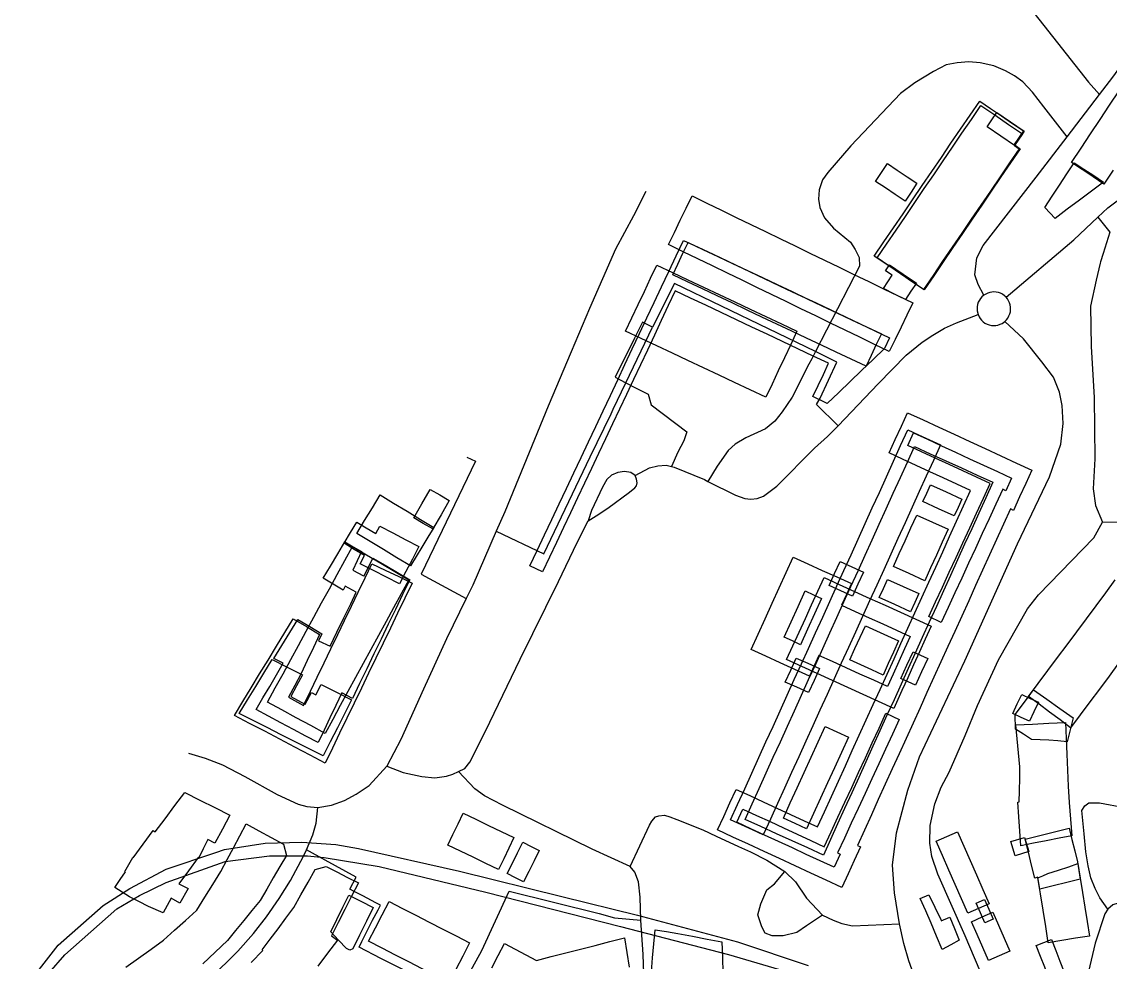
# Model space of a CAD drawing. Header units: metres. Extents: x 2534007 to 2539113, y 1151834 to 1154458.
# Drawn here: x 2538001.5 to 2538317.5, y 1152698 to 1152970.9 of the extents above; entities that cross this region are included whole.
import ezdxf

# ---------------------------------------------------------------- set-up
doc = ezdxf.new("R2010")
doc.units = ezdxf.units.M
for name, color, linetype in [('Buildings', 7, 'Continuous'), ('Rail', 7, 'Continuous'), ('Roads', 7, 'Continuous')]:
    doc.layers.add(name, color=color, linetype=linetype)

msp = doc.modelspace()

# ---------------------------------------------------------------- linework, layer by layer
at = {"layer": 'Buildings'}
for points in [[(2538318.292, 1152927.832), (2538315.635, 1152923.848), (2538312.495, 1152925.942), (2538309.356, 1152928.036), (2538306.216, 1152930.13), (2538308.979, 1152934.273), (2538311.742, 1152938.416), (2538314.504, 1152942.559), (2538317.267, 1152946.702), (2538320.03, 1152950.846)], [(2538319.903, 1152784.812), (2538317.115, 1152781.065), (2538314.327, 1152777.318), (2538311.539, 1152773.572), (2538308.751, 1152769.825), (2538305.963, 1152766.078), (2538302.916, 1152768.345), (2538299.869, 1152770.612), (2538296.822, 1152772.879), (2538293.775, 1152775.146), (2538296.571, 1152778.903), (2538299.367, 1152782.66), (2538302.162, 1152786.418), (2538304.958, 1152790.175), (2538307.754, 1152793.932), (2538310.55, 1152797.689), (2538313.346, 1152801.446), (2538316.142, 1152805.203), (2538318.937, 1152808.961)], [(2538031.753, 1152696.585), (2538035.403, 1152699.206), (2538039.054, 1152701.827), (2538042.704, 1152704.448), (2538045.875, 1152707.31), (2538049.045, 1152710.171), (2538052.216, 1152713.033), (2538052.306, 1152713.14), (2538054.63, 1152716.889), (2538056.954, 1152720.639), (2538059.278, 1152724.388), (2538061.132, 1152727.829), (2538062.986, 1152731.271), (2538064.839, 1152734.712), (2538066.693, 1152738.153), (2538070.305, 1152736.193), (2538073.918, 1152734.233), (2538077.53, 1152732.273), (2538078.368, 1152729.043), (2538076.455, 1152725.774), (2538074.542, 1152722.504), (2538072.628, 1152719.235), (2538070.715, 1152715.965), (2538068.346, 1152713.055), (2538065.977, 1152710.145), (2538063.607, 1152707.234), (2538061.238, 1152704.324), (2538057.674, 1152700.927), (2538054.11, 1152697.53)], [(2538068.13, 1152697.997), (2538071.529, 1152701.433), (2538071.321, 1152701.654), (2538073.617, 1152704.714), (2538075.914, 1152707.774), (2538078.21, 1152710.833), (2538080.506, 1152713.893), (2538082.569, 1152717.587), (2538084.631, 1152721.281), (2538086.694, 1152724.975), (2538089.906, 1152725.811), (2538093.016, 1152724.234), (2538096.126, 1152722.658), (2538099.236, 1152721.081), (2538097.284, 1152717.228), (2538095.331, 1152713.376), (2538093.379, 1152709.523), (2538091.426, 1152705.67), (2538093.136, 1152704.478), (2538090.307, 1152700.708), (2538087.479, 1152696.939)], [(2538184.294, 1152695.259), (2538184.645, 1152699.33), (2538184.995, 1152703.4), (2538185.345, 1152707.471), (2538188.632, 1152706.931), (2538191.919, 1152706.391), (2538196.193, 1152705.568), (2538200.466, 1152704.746), (2538204.74, 1152703.923), (2538204.893, 1152699.444), (2538205.045, 1152694.964)], [(2538137.94, 1152696.439), (2538139.789, 1152699.949), (2538141.638, 1152703.459), (2538144.734, 1152701.828), (2538147.829, 1152700.197), (2538150.925, 1152698.566), (2538155.184, 1152699.659), (2538159.444, 1152700.752), (2538163.703, 1152701.845), (2538167.962, 1152702.938), (2538172.222, 1152704.031), (2538176.481, 1152705.124), (2538176.481, 1152705.124), (2538177.147, 1152700.864), (2538177.813, 1152696.604)]]:
    msp.add_lwpolyline(points, dxfattribs=at)
for points in [[(2538291.309, 1152934.083), (2538288.522, 1152929.987), (2538285.735, 1152925.89), (2538282.948, 1152921.794), (2538280.161, 1152917.698), (2538277.374, 1152913.602), (2538274.586, 1152909.505), (2538271.799, 1152905.409), (2538269.012, 1152901.313), (2538266.225, 1152897.216), (2538263.438, 1152893.12), (2538259.826, 1152895.578), (2538256.213, 1152898.037), (2538252.601, 1152900.495), (2538248.988, 1152902.953), (2538251.769, 1152907.041), (2538254.551, 1152911.128), (2538257.332, 1152915.216), (2538260.113, 1152919.304), (2538262.895, 1152923.392), (2538265.676, 1152927.479), (2538268.458, 1152931.567), (2538271.239, 1152935.655), (2538274.02, 1152939.743), (2538276.802, 1152943.83), (2538279.583, 1152947.918), (2538282.758, 1152945.758), (2538285.932, 1152943.597), (2538289.107, 1152941.437), (2538292.281, 1152939.276), (2538289.558, 1152935.274), (2538291.309, 1152934.083)], [(2538291.028, 1152934.06), (2538288.252, 1152929.98), (2538285.475, 1152925.899), (2538282.699, 1152921.819), (2538279.923, 1152917.739), (2538277.147, 1152913.659), (2538274.37, 1152909.578), (2538271.594, 1152905.498), (2538268.818, 1152901.418), (2538266.041, 1152897.337), (2538263.265, 1152893.257), (2538259.904, 1152895.544), (2538256.542, 1152897.832), (2538253.181, 1152900.119), (2538249.819, 1152902.406), (2538252.554, 1152906.426), (2538255.289, 1152910.445), (2538258.024, 1152914.465), (2538260.759, 1152918.485), (2538263.494, 1152922.505), (2538266.23, 1152926.524), (2538268.965, 1152930.544), (2538271.7, 1152934.564), (2538274.435, 1152938.584), (2538277.17, 1152942.603), (2538279.905, 1152946.623), (2538283.933, 1152943.882), (2538287.96, 1152941.142), (2538291.988, 1152938.401), (2538289.666, 1152934.987), (2538291.028, 1152934.06)], [(2538292.488, 1152939.136), (2538291.077, 1152937.061), (2538289.666, 1152934.987), (2538285.685, 1152937.696), (2538281.704, 1152940.405), (2538283.116, 1152942.479), (2538284.527, 1152944.553), (2538288.508, 1152941.844), (2538292.488, 1152939.136)], [(2538249.335, 1152924.608), (2538251.053, 1152927.193), (2538252.77, 1152929.778), (2538255.638, 1152927.872), (2538258.507, 1152925.967), (2538261.375, 1152924.061), (2538259.658, 1152921.476), (2538257.94, 1152918.891), (2538255.072, 1152920.797), (2538252.203, 1152922.702), (2538249.335, 1152924.608)], [(2538315.55, 1152924.39), (2538312.025, 1152921.764), (2538308.5, 1152919.138), (2538304.974, 1152916.511), (2538301.449, 1152913.885), (2538298.434, 1152917.07), (2538300.567, 1152920.312), (2538302.7, 1152923.554), (2538304.833, 1152926.796), (2538306.966, 1152930.038), (2538309.827, 1152928.155), (2538312.689, 1152926.273), (2538315.55, 1152924.39)], [(2538260.174, 1152889.339), (2538258.465, 1152885.812), (2538256.757, 1152882.285), (2538255.049, 1152878.757), (2538253.34, 1152875.23), (2538249.067, 1152877.3), (2538244.794, 1152879.369), (2538240.521, 1152881.439), (2538236.248, 1152883.509), (2538231.975, 1152885.578), (2538227.702, 1152887.648), (2538223.429, 1152889.718), (2538219.156, 1152891.787), (2538214.883, 1152893.857), (2538210.61, 1152895.927), (2538206.337, 1152897.996), (2538202.064, 1152900.066), (2538197.791, 1152902.136), (2538193.518, 1152904.205), (2538189.245, 1152906.275), (2538190.954, 1152909.803), (2538192.662, 1152913.33), (2538194.371, 1152916.858), (2538196.079, 1152920.385), (2538200.352, 1152918.315), (2538204.625, 1152916.246), (2538208.898, 1152914.176), (2538213.171, 1152912.106), (2538217.444, 1152910.036), (2538221.717, 1152907.967), (2538225.99, 1152905.897), (2538230.263, 1152903.827), (2538234.536, 1152901.757), (2538238.809, 1152899.688), (2538243.082, 1152897.618), (2538247.355, 1152895.548), (2538251.628, 1152893.478), (2538255.901, 1152891.409), (2538260.174, 1152889.339)], [(2538148.986, 1152813.034), (2538151.112, 1152817.533), (2538153.238, 1152822.031), (2538155.364, 1152826.53), (2538157.49, 1152831.029), (2538159.616, 1152835.527), (2538161.743, 1152840.026), (2538163.869, 1152844.525), (2538165.995, 1152849.023), (2538168.121, 1152853.522), (2538170.247, 1152858.021), (2538172.373, 1152862.519), (2538174.499, 1152867.018), (2538176.625, 1152871.517), (2538178.751, 1152876.015), (2538180.877, 1152880.514), (2538183.004, 1152885.013), (2538185.13, 1152889.511), (2538187.256, 1152894.01), (2538189.382, 1152898.509), (2538191.508, 1152903.007), (2538193.634, 1152907.506), (2538197.906, 1152905.487), (2538202.178, 1152903.468), (2538206.45, 1152901.449), (2538210.723, 1152899.43), (2538214.995, 1152897.411), (2538219.267, 1152895.392), (2538223.539, 1152893.374), (2538227.811, 1152891.355), (2538232.083, 1152889.336), (2538236.355, 1152887.317), (2538240.628, 1152885.298), (2538244.9, 1152883.279), (2538249.172, 1152881.26), (2538253.444, 1152879.241), (2538251.966, 1152876.116), (2538248.642, 1152872.935), (2538245.317, 1152869.754), (2538241.993, 1152866.573), (2538238.668, 1152863.392), (2538235.344, 1152860.211), (2538231.181, 1152862.179), (2538232.7, 1152865.394), (2538234.22, 1152868.608), (2538235.739, 1152871.823), (2538231.288, 1152873.926), (2538226.837, 1152876.03), (2538222.386, 1152878.133), (2538217.935, 1152880.236), (2538213.484, 1152882.34), (2538209.033, 1152884.443), (2538204.582, 1152886.546), (2538200.131, 1152888.649), (2538195.68, 1152890.753), (2538191.229, 1152892.856), (2538189.2, 1152888.563), (2538187.171, 1152884.27), (2538185.142, 1152879.977), (2538183.113, 1152875.684), (2538181.085, 1152871.391), (2538179.056, 1152867.098), (2538177.027, 1152862.805), (2538174.998, 1152858.512), (2538172.969, 1152854.219), (2538170.94, 1152849.925), (2538168.911, 1152845.632), (2538166.882, 1152841.339), (2538164.853, 1152837.046), (2538162.824, 1152832.753), (2538160.796, 1152828.46), (2538158.767, 1152824.167), (2538156.738, 1152819.874), (2538154.709, 1152815.581), (2538152.68, 1152811.288), (2538148.986, 1152813.034)], [(2538190.474, 1152897.493), (2538191.956, 1152900.628), (2538193.437, 1152903.764), (2538194.919, 1152906.899), (2538199.236, 1152904.859), (2538203.552, 1152902.819), (2538207.869, 1152900.779), (2538212.186, 1152898.739), (2538216.502, 1152896.699), (2538220.819, 1152894.659), (2538225.136, 1152892.619), (2538229.453, 1152890.579), (2538233.769, 1152888.539), (2538238.086, 1152886.499), (2538242.403, 1152884.459), (2538246.719, 1152882.419), (2538251.036, 1152880.379), (2538249.554, 1152877.244), (2538248.073, 1152874.108), (2538246.591, 1152870.973), (2538242.274, 1152873.013), (2538237.958, 1152875.053), (2538233.641, 1152877.093), (2538229.324, 1152879.133), (2538225.008, 1152881.173), (2538220.691, 1152883.213), (2538216.374, 1152885.253), (2538212.057, 1152887.293), (2538207.741, 1152889.333), (2538203.424, 1152891.373), (2538199.107, 1152893.413), (2538194.791, 1152895.453), (2538190.474, 1152897.493)], [(2538185.863, 1152900.345), (2538190.383, 1152898.209), (2538194.904, 1152896.073), (2538199.424, 1152893.936), (2538203.944, 1152891.8), (2538208.465, 1152889.664), (2538212.985, 1152887.528), (2538217.505, 1152885.391), (2538222.026, 1152883.255), (2538226.546, 1152881.119), (2538224.736, 1152877.289), (2538222.926, 1152873.459), (2538221.116, 1152869.629), (2538219.306, 1152865.799), (2538217.496, 1152861.969), (2538212.976, 1152864.105), (2538208.455, 1152866.241), (2538203.935, 1152868.378), (2538199.415, 1152870.514), (2538194.894, 1152872.65), (2538190.374, 1152874.786), (2538185.854, 1152876.923), (2538181.333, 1152879.059), (2538176.813, 1152881.195), (2538178.623, 1152885.025), (2538180.433, 1152888.855), (2538182.243, 1152892.685), (2538184.053, 1152896.515), (2538185.863, 1152900.345)], [(2538261.233, 1152895.073), (2538259.634, 1152892.724), (2538258.036, 1152890.375), (2538254.822, 1152891.932), (2538251.608, 1152893.489), (2538254.211, 1152897.383), (2538252.23, 1152898.641), (2538253.419, 1152900.389), (2538257.326, 1152897.731), (2538261.233, 1152895.073)], [(2538294.731, 1152840.81), (2538292.934, 1152836.925), (2538291.138, 1152833.039), (2538289.341, 1152829.154), (2538288.475, 1152829.554), (2538286.458, 1152825.117), (2538284.441, 1152820.679), (2538282.425, 1152816.242), (2538280.408, 1152811.804), (2538278.391, 1152807.367), (2538276.374, 1152802.93), (2538274.357, 1152798.492), (2538272.34, 1152794.055), (2538270.324, 1152789.617), (2538268.307, 1152785.18), (2538266.29, 1152780.743), (2538264.273, 1152776.305), (2538262.256, 1152771.868), (2538260.24, 1152767.43), (2538258.223, 1152762.993), (2538256.206, 1152758.555), (2538254.189, 1152754.118), (2538252.172, 1152749.681), (2538250.155, 1152745.243), (2538248.139, 1152740.806), (2538246.122, 1152736.368), (2538244.105, 1152731.931), (2538244.991, 1152731.521), (2538243.178, 1152727.599), (2538241.366, 1152723.678), (2538239.553, 1152719.756), (2538235.041, 1152721.842), (2538230.528, 1152723.928), (2538226.016, 1152726.014), (2538221.504, 1152728.101), (2538216.991, 1152730.187), (2538212.479, 1152732.273), (2538207.966, 1152734.359), (2538203.454, 1152736.445), (2538205.267, 1152740.367), (2538207.08, 1152744.288), (2538208.893, 1152748.21), (2538212.832, 1152746.389), (2538216.77, 1152744.568), (2538220.708, 1152742.748), (2538224.647, 1152740.927), (2538228.586, 1152739.106), (2538232.524, 1152737.285), (2538234.541, 1152741.722), (2538236.558, 1152746.16), (2538238.575, 1152750.597), (2538240.591, 1152755.035), (2538242.608, 1152759.472), (2538244.625, 1152763.909), (2538246.642, 1152768.347), (2538248.659, 1152772.784), (2538250.676, 1152777.222), (2538252.693, 1152781.659), (2538254.71, 1152786.097), (2538256.726, 1152790.534), (2538258.743, 1152794.971), (2538260.76, 1152799.409), (2538262.777, 1152803.846), (2538264.794, 1152808.284), (2538266.811, 1152812.721), (2538268.828, 1152817.158), (2538270.844, 1152821.596), (2538272.861, 1152826.033), (2538274.878, 1152830.471), (2538276.895, 1152834.908), (2538272.956, 1152836.729), (2538269.016, 1152838.551), (2538265.077, 1152840.372), (2538261.137, 1152842.193), (2538257.198, 1152844.015), (2538253.258, 1152845.836), (2538255.054, 1152849.722), (2538256.85, 1152853.607), (2538258.646, 1152857.493), (2538263.157, 1152855.408), (2538267.667, 1152853.322), (2538272.178, 1152851.237), (2538276.689, 1152849.152), (2538281.199, 1152847.066), (2538285.71, 1152844.981), (2538290.22, 1152842.895), (2538294.731, 1152840.81)], [(2538268.198, 1152848.161), (2538266.141, 1152843.635), (2538264.083, 1152839.108), (2538262.026, 1152834.582), (2538259.969, 1152830.055), (2538257.911, 1152825.529), (2538255.854, 1152821.002), (2538253.796, 1152816.476), (2538251.739, 1152811.949), (2538249.682, 1152807.423), (2538247.624, 1152802.896), (2538245.567, 1152798.37), (2538243.51, 1152793.843), (2538241.452, 1152789.317), (2538239.395, 1152784.79), (2538237.338, 1152780.264), (2538235.28, 1152775.737), (2538233.223, 1152771.211), (2538231.166, 1152766.684), (2538229.108, 1152762.158), (2538227.051, 1152757.631), (2538224.993, 1152753.105), (2538222.936, 1152748.578), (2538220.879, 1152744.052), (2538218.821, 1152739.525), (2538216.764, 1152734.999), (2538213.594, 1152736.44), (2538210.423, 1152737.882), (2538207.253, 1152739.323), (2538209.31, 1152743.85), (2538211.368, 1152748.376), (2538213.425, 1152752.903), (2538215.482, 1152757.429), (2538217.539, 1152761.956), (2538219.597, 1152766.482), (2538221.654, 1152771.009), (2538223.711, 1152775.535), (2538225.769, 1152780.062), (2538227.826, 1152784.588), (2538229.883, 1152789.115), (2538231.94, 1152793.641), (2538233.998, 1152798.168), (2538236.055, 1152802.694), (2538238.112, 1152807.221), (2538240.169, 1152811.747), (2538242.227, 1152816.274), (2538244.284, 1152820.8), (2538246.341, 1152825.327), (2538248.399, 1152829.853), (2538250.456, 1152834.38), (2538252.513, 1152838.906), (2538254.57, 1152843.433), (2538256.628, 1152847.959), (2538258.685, 1152852.486), (2538261.856, 1152851.044), (2538265.027, 1152849.603), (2538268.198, 1152848.161)], [(2538288.833, 1152838.514), (2538287.14, 1152834.859), (2538286.249, 1152835.269), (2538284.265, 1152830.978), (2538282.281, 1152826.687), (2538280.298, 1152822.396), (2538278.314, 1152818.105), (2538276.33, 1152813.813), (2538274.346, 1152809.522), (2538272.363, 1152805.231), (2538270.379, 1152800.94), (2538268.395, 1152796.649), (2538264.783, 1152798.319), (2538266.767, 1152802.61), (2538268.751, 1152806.901), (2538270.735, 1152811.193), (2538272.719, 1152815.484), (2538274.702, 1152819.775), (2538276.686, 1152824.066), (2538278.67, 1152828.358), (2538280.654, 1152832.649), (2538282.638, 1152836.94), (2538278.649, 1152838.784), (2538274.659, 1152840.629), (2538270.67, 1152842.473), (2538266.68, 1152844.317), (2538262.691, 1152846.162), (2538258.701, 1152848.006), (2538260.391, 1152851.663), (2538264.454, 1152849.785), (2538268.517, 1152847.906), (2538272.58, 1152846.028), (2538276.644, 1152844.149), (2538280.707, 1152842.271), (2538284.77, 1152840.392), (2538288.833, 1152838.514)], [(2538283.396, 1152837.336), (2538281.347, 1152832.828), (2538279.298, 1152828.32), (2538277.249, 1152823.812), (2538275.2, 1152819.304), (2538273.151, 1152814.796), (2538271.102, 1152810.288), (2538269.053, 1152805.78), (2538267.004, 1152801.272), (2538264.955, 1152796.764), (2538262.906, 1152792.256), (2538260.857, 1152787.748), (2538258.809, 1152783.24), (2538256.76, 1152778.731), (2538254.711, 1152774.223), (2538252.662, 1152769.715), (2538250.613, 1152765.207), (2538248.564, 1152760.699), (2538246.515, 1152756.191), (2538244.466, 1152751.683), (2538242.417, 1152747.175), (2538240.368, 1152742.667), (2538238.319, 1152738.159), (2538236.27, 1152733.651), (2538234.221, 1152729.143), (2538229.673, 1152731.21), (2538225.125, 1152733.277), (2538220.576, 1152735.345), (2538216.028, 1152737.412), (2538211.48, 1152739.479), (2538213.529, 1152743.987), (2538215.578, 1152748.495), (2538217.627, 1152753.003), (2538219.676, 1152757.511), (2538221.725, 1152762.02), (2538223.774, 1152766.528), (2538225.823, 1152771.036), (2538227.872, 1152775.544), (2538229.921, 1152780.052), (2538231.97, 1152784.56), (2538234.019, 1152789.068), (2538236.068, 1152793.577), (2538238.116, 1152798.085), (2538240.165, 1152802.593), (2538242.214, 1152807.101), (2538244.263, 1152811.609), (2538246.312, 1152816.117), (2538248.361, 1152820.625), (2538250.41, 1152825.133), (2538252.459, 1152829.642), (2538254.508, 1152834.15), (2538256.557, 1152838.658), (2538258.606, 1152843.166), (2538260.655, 1152847.674), (2538265.203, 1152845.606), (2538269.751, 1152843.539), (2538274.3, 1152841.471), (2538278.848, 1152839.404), (2538283.396, 1152837.336)], [(2538274.393, 1152832.441), (2538273.288, 1152830.011), (2538272.183, 1152827.58), (2538267.633, 1152829.648), (2538263.083, 1152831.716), (2538264.188, 1152834.147), (2538265.293, 1152836.578), (2538269.843, 1152834.51), (2538274.393, 1152832.441)], [(2538117.684, 1152818.526), (2538116.01, 1152815.776), (2538114.335, 1152813.025), (2538110.449, 1152815.39), (2538106.563, 1152817.755), (2538102.677, 1152820.12), (2538098.791, 1152822.485), (2538101.055, 1152826.205), (2538103.32, 1152829.925), (2538105.584, 1152833.645), (2538109.47, 1152831.28), (2538113.356, 1152828.914), (2538117.242, 1152826.548), (2538121.128, 1152824.183), (2538119.406, 1152821.355), (2538117.684, 1152818.526)], [(2538125.62, 1152832.011), (2538123.24, 1152827.885), (2538120.859, 1152823.758), (2538118.075, 1152825.364), (2538115.291, 1152826.97), (2538117.672, 1152831.097), (2538120.053, 1152835.223), (2538122.837, 1152833.617), (2538125.62, 1152832.011)], [(2538270.4, 1152823.656), (2538268.706, 1152819.93), (2538267.013, 1152816.204), (2538265.32, 1152812.479), (2538263.626, 1152808.753), (2538259.075, 1152810.821), (2538254.525, 1152812.889), (2538256.219, 1152816.615), (2538257.912, 1152820.342), (2538259.605, 1152824.068), (2538261.299, 1152827.794), (2538265.85, 1152825.725), (2538270.4, 1152823.656)], [(2538098.796, 1152825.741), (2538101.548, 1152824.068), (2538104.3, 1152822.395), (2538105.423, 1152824.563), (2538109.22, 1152822.597), (2538113.017, 1152820.63), (2538116.814, 1152818.664), (2538114.938, 1152815.04), (2538113.061, 1152811.415), (2538111.185, 1152807.791), (2538107.388, 1152809.757), (2538103.59, 1152811.724), (2538099.793, 1152813.69), (2538100.996, 1152816.015), (2538098.056, 1152817.842), (2538095.116, 1152819.669), (2538096.956, 1152822.705), (2538098.796, 1152825.741)], [(2538100.701, 1152810.123), (2538100.859, 1152810.029), (2538102.131, 1152812.663), (2538103.403, 1152815.296), (2538106.993, 1152813.211), (2538110.583, 1152811.125), (2538114.173, 1152809.04), (2538112.092, 1152804.732), (2538110.012, 1152800.425), (2538107.931, 1152796.117), (2538105.851, 1152791.81), (2538103.77, 1152787.502), (2538101.689, 1152783.194), (2538099.609, 1152778.887), (2538097.528, 1152774.579), (2538094.406, 1152776.163), (2538092.698, 1152772.562), (2538090.99, 1152768.961), (2538089.282, 1152765.36), (2538087.574, 1152761.759), (2538083.974, 1152763.685), (2538080.375, 1152765.611), (2538076.775, 1152767.537), (2538073.176, 1152769.463), (2538069.576, 1152771.389), (2538071.544, 1152774.735), (2538073.511, 1152778.082), (2538075.479, 1152781.428), (2538077.446, 1152784.774), (2538074.725, 1152786.156), (2538077.03, 1152789.946), (2538079.334, 1152793.735), (2538081.639, 1152797.525), (2538085.112, 1152795.413), (2538088.586, 1152793.301), (2538087.638, 1152791.284), (2538091.048, 1152789.715), (2538093.034, 1152793.826), (2538095.019, 1152797.937), (2538097.005, 1152802.048), (2538098.55, 1152805.424), (2538095.374, 1152807.159), (2538094.824, 1152806), (2538091.92, 1152807.743), (2538089.015, 1152809.486), (2538091.123, 1152812.999), (2538093.23, 1152816.512), (2538095.338, 1152820.025), (2538097.737, 1152818.603), (2538100.135, 1152817.18), (2538098.86, 1152814.497), (2538097.585, 1152811.814), (2538100.701, 1152810.123)], [(2538113.9, 1152809.023), (2538111.688, 1152804.969), (2538109.476, 1152800.915), (2538107.264, 1152796.861), (2538105.052, 1152792.807), (2538102.84, 1152788.753), (2538100.628, 1152784.699), (2538098.416, 1152780.645), (2538096.204, 1152776.591), (2538093.992, 1152772.537), (2538091.78, 1152768.483), (2538089.568, 1152764.429), (2538085.396, 1152766.706), (2538081.224, 1152768.982), (2538077.051, 1152771.259), (2538072.879, 1152773.535), (2538075.121, 1152777.643), (2538077.363, 1152781.75), (2538079.606, 1152785.858), (2538081.848, 1152789.965), (2538084.09, 1152794.073), (2538086.332, 1152798.18), (2538088.574, 1152802.288), (2538090.816, 1152806.395), (2538093.059, 1152810.503), (2538095.301, 1152814.61), (2538097.543, 1152818.718), (2538101.632, 1152816.294), (2538105.722, 1152813.871), (2538109.811, 1152811.447), (2538113.9, 1152809.023)], [(2538259.406, 1152792.581), (2538257.754, 1152788.946), (2538256.102, 1152785.31), (2538254.45, 1152781.675), (2538252.798, 1152778.039), (2538248.815, 1152779.849), (2538244.832, 1152781.659), (2538240.85, 1152783.469), (2538236.867, 1152785.279), (2538232.884, 1152787.089), (2538231.523, 1152784.092), (2538230.161, 1152781.095), (2538225.932, 1152783.017), (2538221.704, 1152784.939), (2538217.475, 1152786.861), (2538213.246, 1152788.783), (2538215.277, 1152793.251), (2538217.308, 1152797.719), (2538219.339, 1152802.186), (2538221.369, 1152806.654), (2538223.4, 1152811.122), (2538225.431, 1152815.59), (2538229.66, 1152813.668), (2538233.888, 1152811.746), (2538238.116, 1152809.823), (2538242.345, 1152807.901), (2538240.92, 1152804.765), (2538239.494, 1152801.629), (2538243.476, 1152799.819), (2538247.459, 1152798.01), (2538251.441, 1152796.2), (2538255.424, 1152794.391), (2538259.406, 1152792.581)], [(2538245.819, 1152811.219), (2538244.23, 1152807.724), (2538242.641, 1152804.228), (2538239.253, 1152805.768), (2538235.865, 1152807.308), (2538237.454, 1152810.803), (2538239.043, 1152814.299), (2538242.431, 1152812.759), (2538245.819, 1152811.219)], [(2538114.836, 1152808.041), (2538112.732, 1152803.688), (2538110.628, 1152799.335), (2538108.524, 1152794.982), (2538106.421, 1152790.629), (2538104.317, 1152786.276), (2538102.213, 1152781.923), (2538100.109, 1152777.57), (2538098.005, 1152773.217), (2538095.902, 1152768.864), (2538093.798, 1152764.511), (2538091.694, 1152760.158), (2538089.59, 1152755.805), (2538085.204, 1152758.116), (2538080.818, 1152760.426), (2538076.432, 1152762.737), (2538072.045, 1152765.048), (2538067.659, 1152767.358), (2538063.273, 1152769.669), (2538065.711, 1152773.678), (2538068.149, 1152777.687), (2538070.587, 1152781.696), (2538073.025, 1152785.704), (2538075.463, 1152789.713), (2538077.901, 1152793.722), (2538080.339, 1152797.731), (2538084.141, 1152795.42), (2538087.943, 1152793.108), (2538086.18, 1152789.355), (2538084.416, 1152785.601), (2538082.653, 1152781.848), (2538080.802, 1152778.387), (2538078.95, 1152774.926), (2538083.328, 1152772.584), (2538085.313, 1152776.693), (2538087.297, 1152780.802), (2538089.282, 1152784.912), (2538091.267, 1152789.021), (2538093.252, 1152793.13), (2538095.236, 1152797.239), (2538097.221, 1152801.348), (2538099.206, 1152805.458), (2538101.19, 1152809.567), (2538103.175, 1152813.676), (2538107.062, 1152811.798), (2538110.949, 1152809.919), (2538114.836, 1152808.041)], [(2538256.975, 1152776.861), (2538255.805, 1152774.287), (2538254.635, 1152771.713), (2538250.194, 1152773.731), (2538245.753, 1152775.75), (2538241.312, 1152777.768), (2538236.872, 1152779.786), (2538232.431, 1152781.804), (2538227.99, 1152783.823), (2538223.549, 1152785.841), (2538225.355, 1152789.814), (2538227.161, 1152793.788), (2538228.967, 1152797.761), (2538230.773, 1152801.734), (2538232.579, 1152805.708), (2538234.385, 1152809.681), (2538238.826, 1152807.663), (2538243.266, 1152805.644), (2538247.707, 1152803.626), (2538252.147, 1152801.608), (2538256.588, 1152799.59), (2538261.028, 1152797.571), (2538265.469, 1152795.553), (2538263.77, 1152791.815), (2538262.071, 1152788.076), (2538260.373, 1152784.338), (2538258.674, 1152780.599), (2538256.975, 1152776.861)], [(2538261.923, 1152805.004), (2538260.73, 1152802.379), (2538259.536, 1152799.754), (2538254.986, 1152801.822), (2538250.435, 1152803.89), (2538251.628, 1152806.515), (2538252.821, 1152809.14), (2538257.372, 1152807.072), (2538261.923, 1152805.004)], [(2538233.701, 1152803.604), (2538231.667, 1152799.129), (2538229.634, 1152794.655), (2538227.6, 1152790.18), (2538225.207, 1152791.268), (2538222.814, 1152792.355), (2538224.848, 1152796.83), (2538226.881, 1152801.304), (2538228.915, 1152805.779), (2538231.308, 1152804.692), (2538233.701, 1152803.604)], [(2538256.025, 1152791.31), (2538254.521, 1152788.001), (2538253.018, 1152784.693), (2538251.514, 1152781.384), (2538248.301, 1152782.844), (2538245.087, 1152784.305), (2538241.874, 1152785.765), (2538243.378, 1152789.074), (2538244.881, 1152792.382), (2538246.385, 1152795.691), (2538249.598, 1152794.231), (2538252.812, 1152792.77), (2538256.025, 1152791.31)], [(2538083.689, 1152772.965), (2538083.838, 1152772.878), (2538085.668, 1152776.301), (2538086.843, 1152775.671), (2538088.429, 1152778.636), (2538092.845, 1152776.395), (2538097.261, 1152774.153), (2538095.197, 1152770.088), (2538093.133, 1152766.023), (2538091.069, 1152761.958), (2538089.005, 1152757.893), (2538084.952, 1152759.951), (2538080.899, 1152762.009), (2538076.846, 1152764.067), (2538072.792, 1152766.125), (2538068.739, 1152768.183), (2538064.686, 1152770.241), (2538067.062, 1152774.148), (2538069.438, 1152778.055), (2538071.813, 1152781.961), (2538074.189, 1152785.868), (2538078.586, 1152783.636), (2538082.983, 1152781.403), (2538081.305, 1152778.267), (2538079.626, 1152775.131), (2538083.689, 1152772.965)], [(2538233.099, 1152783.233), (2538231.517, 1152779.752), (2538229.934, 1152776.27), (2538226.547, 1152777.81), (2538223.159, 1152779.35), (2538224.742, 1152782.832), (2538226.324, 1152786.313), (2538229.712, 1152784.773), (2538233.099, 1152783.233)], [(2538264.474, 1152786.165), (2538262.689, 1152782.303), (2538260.904, 1152778.44), (2538256.649, 1152780.406), (2538258.435, 1152784.269), (2538260.22, 1152788.131), (2538264.474, 1152786.165)], [(2538306.69, 1152768.951), (2538305.81, 1152765.494), (2538304.93, 1152762.036), (2538302.291, 1152762.246), (2538299.651, 1152762.455), (2538297.129, 1152762.583), (2538294.606, 1152762.711), (2538292.27, 1152764.177), (2538289.935, 1152765.643), (2538289.89, 1152769.926), (2538292.557, 1152773.509), (2538295.223, 1152777.091), (2538299.045, 1152774.378), (2538302.868, 1152771.664), (2538306.69, 1152768.951)], [(2538296.62, 1152773.466), (2538295.33, 1152770.711), (2538294.039, 1152767.955), (2538291.616, 1152769.09), (2538289.193, 1152770.225), (2538290.484, 1152772.981), (2538291.774, 1152775.736), (2538294.197, 1152774.601), (2538296.62, 1152773.466)], [(2538256.249, 1152768.519), (2538254.259, 1152764.214), (2538252.268, 1152759.908), (2538250.278, 1152755.603), (2538248.287, 1152751.298), (2538246.297, 1152746.992), (2538244.306, 1152742.687), (2538242.316, 1152738.382), (2538240.325, 1152734.076), (2538238.335, 1152729.771), (2538239.061, 1152729.444), (2538237.288, 1152725.605), (2538233.257, 1152727.469), (2538229.226, 1152729.332), (2538225.195, 1152731.196), (2538221.164, 1152733.059), (2538217.133, 1152734.923), (2538213.102, 1152736.786), (2538209.071, 1152738.65), (2538210.843, 1152742.483), (2538214.78, 1152740.663), (2538218.717, 1152738.843), (2538222.654, 1152737.023), (2538226.59, 1152735.203), (2538230.527, 1152733.383), (2538234.464, 1152731.563), (2538236.454, 1152735.868), (2538238.444, 1152740.173), (2538240.435, 1152744.478), (2538242.425, 1152748.783), (2538244.415, 1152753.089), (2538246.405, 1152757.394), (2538248.396, 1152761.699), (2538250.386, 1152766.004), (2538252.376, 1152770.309), (2538256.249, 1152768.519)], [(2538305.244, 1152749.178), (2538305.592, 1152744.368), (2538305.94, 1152739.558), (2538306.288, 1152734.748), (2538302.598, 1152734.022), (2538298.907, 1152733.296), (2538295.217, 1152732.571), (2538291.526, 1152731.845), (2538291.223, 1152736.048), (2538290.921, 1152740.252), (2538290.618, 1152744.455), (2538290.763, 1152744.486), (2538290.948, 1152744.609), (2538291.078, 1152744.489), (2538291.132, 1152747.897), (2538291.186, 1152751.306), (2538291.24, 1152754.714), (2538290.858, 1152758.795), (2538290.476, 1152762.877), (2538290.094, 1152766.958), (2538294.874, 1152767.167), (2538299.655, 1152767.377), (2538304.435, 1152767.586), (2538304.637, 1152762.984), (2538304.84, 1152758.382), (2538305.042, 1152753.78), (2538305.244, 1152749.178)], [(2538241.453, 1152763.371), (2538239.436, 1152758.933), (2538237.419, 1152754.495), (2538235.402, 1152750.057), (2538233.384, 1152745.619), (2538231.367, 1152741.181), (2538229.35, 1152736.743), (2538225.97, 1152738.279), (2538222.59, 1152739.815), (2538224.607, 1152744.253), (2538226.624, 1152748.692), (2538228.642, 1152753.13), (2538230.659, 1152757.568), (2538232.676, 1152762.007), (2538234.693, 1152766.445), (2538238.073, 1152764.908), (2538241.453, 1152763.371)], [(2538061.965, 1152740.738), (2538059.774, 1152736.682), (2538057.584, 1152732.626), (2538055.556, 1152733.639), (2538054.233, 1152730.984), (2538052.909, 1152728.328), (2538052.749, 1152728.419), (2538049.945, 1152724.605), (2538047.141, 1152720.79), (2538049.846, 1152719.408), (2538047.426, 1152715.204), (2538044.931, 1152716.639), (2538042.598, 1152712.383), (2538038.3, 1152714.24), (2538035.559, 1152715.628), (2538032.818, 1152717.016), (2538030.661, 1152718.388), (2538028.504, 1152719.759), (2538030.095, 1152722.011), (2538031.686, 1152724.263), (2538031.433, 1152724.409), (2538033.744, 1152728.433), (2538033.886, 1152728.345), (2538036.806, 1152732.317), (2538039.725, 1152736.288), (2538040.271, 1152735.91), (2538043.127, 1152739.695), (2538045.984, 1152743.48), (2538048.84, 1152747.265), (2538053.215, 1152745.089), (2538057.59, 1152742.914), (2538061.965, 1152740.738)], [(2538144.381, 1152734.218), (2538142.897, 1152731.128), (2538141.413, 1152728.039), (2538139.929, 1152724.949), (2538136.244, 1152726.719), (2538132.56, 1152728.489), (2538128.875, 1152730.259), (2538125.19, 1152732.029), (2538126.674, 1152735.119), (2538128.159, 1152738.208), (2538129.643, 1152741.298), (2538133.328, 1152739.528), (2538137.012, 1152737.758), (2538140.697, 1152735.988), (2538144.381, 1152734.218)], [(2538282.344, 1152715.016), (2538279.219, 1152713.645), (2538276.094, 1152712.273), (2538274.26, 1152716.45), (2538272.426, 1152720.627), (2538270.592, 1152724.804), (2538268.758, 1152728.981), (2538266.924, 1152733.158), (2538270.05, 1152734.53), (2538273.175, 1152735.901), (2538275.009, 1152731.724), (2538276.843, 1152727.547), (2538278.676, 1152723.37), (2538280.51, 1152719.193), (2538282.344, 1152715.016)], [(2538307.963, 1152727.141), (2538308.359, 1152724.647), (2538308.755, 1152722.153), (2538304.839, 1152721.168), (2538300.924, 1152720.184), (2538297.008, 1152719.199), (2538296.449, 1152722.688), (2538295.585, 1152722.471), (2538294.641, 1152726.227), (2538293.697, 1152729.983), (2538292.753, 1152733.739), (2538297.003, 1152734.808), (2538301.253, 1152735.876), (2538305.503, 1152736.945), (2538306.323, 1152733.677), (2538307.143, 1152730.409), (2538307.963, 1152727.141)], [(2538151.73, 1152730.471), (2538150.214, 1152727.439), (2538148.699, 1152724.408), (2538147.183, 1152721.376), (2538144.801, 1152722.568), (2538142.419, 1152723.759), (2538143.935, 1152726.79), (2538145.45, 1152729.822), (2538146.966, 1152732.853), (2538149.348, 1152731.662), (2538151.73, 1152730.471)], [(2538293.816, 1152730.143), (2538289.875, 1152728.938), (2538288.618, 1152733.051), (2538292.558, 1152734.256), (2538293.816, 1152730.143)], [(2538311.4, 1152705.621), (2538307.428, 1152704.986), (2538303.457, 1152704.35), (2538299.485, 1152703.715), (2538298.731, 1152708.426), (2538297.978, 1152713.138), (2538297.224, 1152717.849), (2538296.47, 1152722.56), (2538297.891, 1152723.065), (2538299.33, 1152723.749), (2538302.403, 1152724.75), (2538305.476, 1152725.75), (2538308.035, 1152726.655), (2538308.708, 1152722.448), (2538309.381, 1152718.241), (2538310.054, 1152714.035), (2538310.727, 1152709.828), (2538311.4, 1152705.621)], [(2538097.653, 1152701.926), (2538096.779, 1152701.549), (2538095.762, 1152702.075), (2538093.48, 1152704.492), (2538091.197, 1152706.909), (2538092.945, 1152710.447), (2538094.692, 1152713.986), (2538096.44, 1152717.524), (2538099.975, 1152715.748), (2538103.51, 1152713.972), (2538101.558, 1152709.957), (2538099.605, 1152705.941), (2538097.653, 1152701.926)], [(2538268.269, 1152710.416), (2538268.429, 1152710.066), (2538270.929, 1152711.098), (2538272.29, 1152707.796), (2538273.651, 1152704.493), (2538271.157, 1152703.104), (2538268.663, 1152701.715), (2538267.079, 1152705.56), (2538265.494, 1152709.405), (2538263.919, 1152712.968), (2538262.343, 1152716.531), (2538264.843, 1152717.636), (2538266.556, 1152714.026), (2538268.269, 1152710.416)], [(2538283.521, 1152710.501), (2538281.096, 1152709.436), (2538279.827, 1152712.329), (2538278.558, 1152715.221), (2538280.983, 1152716.285), (2538282.252, 1152713.393), (2538283.521, 1152710.501)], [(2538131.511, 1152703.676), (2538129.533, 1152699.827), (2538127.556, 1152695.978), (2538125.578, 1152692.129), (2538121.685, 1152694.129), (2538117.792, 1152696.13), (2538113.899, 1152698.13), (2538110.006, 1152700.13), (2538106.113, 1152702.131), (2538102.22, 1152704.131), (2538104.198, 1152707.981), (2538106.176, 1152711.83), (2538108.154, 1152715.68), (2538112.047, 1152713.679), (2538115.94, 1152711.679), (2538119.833, 1152709.678), (2538123.725, 1152707.677), (2538127.618, 1152705.677), (2538131.511, 1152703.676)], [(2538288.368, 1152701.281), (2538285.254, 1152699.915), (2538282.139, 1152698.548), (2538280.492, 1152702.299), (2538278.846, 1152706.049), (2538277.199, 1152709.8), (2538280.314, 1152711.168), (2538283.428, 1152712.535), (2538285.075, 1152708.784), (2538286.721, 1152705.032), (2538288.368, 1152701.281)], [(2538304.1, 1152695.179), (2538299.653, 1152693.454), (2538298.435, 1152696.593), (2538297.217, 1152699.732), (2538295.999, 1152702.871), (2538300.445, 1152704.598), (2538301.663, 1152701.458), (2538302.882, 1152698.319), (2538304.1, 1152695.179)]]:
    msp.add_lwpolyline(points, close=True, dxfattribs=at)
at = {"layer": 'Rail'}
for points in [[(2538001.54, 1152689.45), (2538012.093, 1152702.999), (2538025.173, 1152714.526), (2538032.945, 1152719.468), (2538043.464, 1152725.088), (2538057.904, 1152729.901), (2538060.37, 1152730.723), (2538072.231, 1152732.549), (2538082.823, 1152732.879), (2538092.708, 1152732.21), (2538099.305, 1152731.035), (2538128.584, 1152724.494), (2538158.323, 1152717.149), (2538180.29, 1152711.723), (2538209.258, 1152703.935), (2538229.816, 1152697.083)], [(2538009.529, 1152694.955), (2538014.065, 1152700.216), (2538029.163, 1152713.559), (2538035.7, 1152717.38), (2538043.405, 1152721.161), (2538060.613, 1152727.249), (2538073.4, 1152728.895), (2538084.508, 1152728.891), (2538089.27, 1152728.403), (2538105.273, 1152725.866), (2538136.214, 1152718.421), (2538175.298, 1152708.418), (2538206.705, 1152700.275), (2538229.736, 1152693.529)]]:
    msp.add_lwpolyline(points, dxfattribs=at)
at = {"layer": 'Roads'}
for points in [[(2538314.36, 1152949.838), (2538318.211, 1152954.876), (2538347.219, 1152995.125)], [(2538287.752, 1152983.191), (2538311.174, 1152953.395), (2538314.36, 1152949.838)], [(2538313.879, 1152914.219), (2538316.73, 1152916.909), (2538396.555, 1152976.731), (2538400.289, 1152979.524)], [(2538304.974, 1152937.558), (2538298.143, 1152946.215), (2538294.901, 1152950.514), (2538292.124, 1152953.491), (2538289.676, 1152955.276), (2538287.03, 1152956.733), (2538283.656, 1152958.188), (2538279.754, 1152959.048), (2538276.446, 1152959.311), (2538273.074, 1152959.048), (2538269.833, 1152958.385), (2538266.194, 1152956.468), (2538260.704, 1152953.226), (2538256.603, 1152950.118), (2538242.183, 1152934.97), (2538235.503, 1152927.231), (2538233.915, 1152925.048), (2538232.989, 1152922.204), (2538232.79, 1152919.426), (2538233.188, 1152917.045), (2538234.51, 1152914.068), (2538237.156, 1152911.025), (2538242.104, 1152907.005), (2538243.44, 1152904.808), (2538244.63, 1152902.559), (2538244.65, 1152900.032)], [(2538304.974, 1152937.558), (2538314.36, 1152949.838)], [(2538280.764, 1152891.576), (2538279.133, 1152894.684), (2538278.206, 1152897.461), (2538278.763, 1152902.463), (2538280.615, 1152905.981), (2538295.986, 1152925.799), (2538304.974, 1152937.558)], [(2538182.709, 1152921.711), (2538179.105, 1152914.621), (2538173.91, 1152904.901), (2538166.334, 1152887.7), (2538160.986, 1152875.133), (2538154.301, 1152859.356), (2538141.708, 1152828.75), (2538139.268, 1152823.136)], [(2538287.228, 1152891.008), (2538306.914, 1152907.649), (2538313.879, 1152914.219)], [(2538313.879, 1152914.219), (2538317.315, 1152909.926), (2538315.398, 1152903.706), (2538314.66, 1152901.316), (2538314.515, 1152900.845), (2538313.396, 1152895.98), (2538311.73, 1152888.386), (2538311.915, 1152876.719), (2538312.841, 1152861.901), (2538313.026, 1152844.121), (2538312.47, 1152835.418), (2538313.211, 1152830.601), (2538315.259, 1152825.689)], [(2538244.65, 1152900.032), (2538231.929, 1152875.208), (2538230.841, 1152873.123)], [(2538238.451, 1152853.718), (2538232.22, 1152859.853), (2538233.246, 1152861.731), (2538238.148, 1152872.201), (2538231.929, 1152875.208), (2538190.99, 1152895.001), (2538184.606, 1152882.309)], [(2538280.764, 1152891.576), (2538280.235, 1152891.121), (2538279.836, 1152890.674), (2538279.47, 1152890.138), (2538279.179, 1152889.556), (2538278.954, 1152888.895), (2538278.833, 1152888.256), (2538278.795, 1152887.658), (2538278.839, 1152887.01), (2538279.096, 1152885.976)], [(2538287.228, 1152891.008), (2538286.764, 1152891.44), (2538286.193, 1152891.843), (2538285.614, 1152892.14), (2538285.003, 1152892.358), (2538284.368, 1152892.491), (2538283.719, 1152892.541), (2538283.109, 1152892.508), (2538282.47, 1152892.39), (2538281.899, 1152892.206), (2538281.311, 1152891.93), (2538280.764, 1152891.576)], [(2538286.904, 1152884.001), (2538287.335, 1152884.433), (2538287.731, 1152884.946), (2538288.078, 1152885.555), (2538288.325, 1152886.178), (2538288.478, 1152886.788), (2538288.553, 1152887.483), (2538288.533, 1152888.133), (2538288.428, 1152888.773), (2538288.255, 1152889.348), (2538287.968, 1152889.985), (2538287.62, 1152890.534), (2538287.228, 1152891.008)], [(2538184.606, 1152882.309), (2538181.659, 1152883.769), (2538179.335, 1152879.159)], [(2538238.451, 1152853.718), (2538250.138, 1152865.909), (2538258.234, 1152874.218), (2538262.838, 1152877.974), (2538265.96, 1152879.985), (2538269.346, 1152881.996), (2538272.839, 1152883.53), (2538279.096, 1152885.976)], [(2538256.298, 1152709.175), (2538254.87, 1152718.18), (2538254.295, 1152726.202), (2538255.469, 1152735.596), (2538258.698, 1152747.925), (2538262.074, 1152757.612), (2538275.284, 1152785.5), (2538290.548, 1152819.405), (2538299.795, 1152838.926), (2538303.171, 1152848.32), (2538303.758, 1152854.338), (2538303.465, 1152859.622), (2538302.731, 1152863.438), (2538300.969, 1152867.841), (2538297.654, 1152872.274), (2538292.283, 1152878.941), (2538286.904, 1152884.001)], [(2538279.096, 1152885.976), (2538279.375, 1152885.354), (2538279.691, 1152884.844), (2538280.134, 1152884.304), (2538280.611, 1152883.863), (2538281.1, 1152883.516), (2538281.72, 1152883.19), (2538282.283, 1152882.984), (2538282.965, 1152882.833), (2538283.613, 1152882.781), (2538284.213, 1152882.81), (2538284.851, 1152882.925), (2538285.516, 1152883.141), (2538286.056, 1152883.401), (2538286.904, 1152884.001)], [(2538139.268, 1152823.136), (2538153.03, 1152816.576), (2538166.563, 1152844.658), (2538172.578, 1152857.211), (2538173.223, 1152858.556), (2538176.875, 1152866.177), (2538184.606, 1152882.309)], [(2538179.335, 1152879.159), (2538173.78, 1152867.77)], [(2538230.841, 1152873.123), (2538230.013, 1152871.536), (2538225.184, 1152862.011), (2538222.274, 1152857.711), (2538220.09, 1152855.065), (2538217.445, 1152852.816), (2538211.69, 1152850.171), (2538208.648, 1152848.319), (2538206.53, 1152846.533), (2538203.355, 1152841.969), (2538200.685, 1152837.554)], [(2538173.78, 1152867.77), (2538176.875, 1152866.177), (2538179.516, 1152864.819)], [(2538179.516, 1152864.819), (2538183.355, 1152862.844), (2538184.239, 1152859.769), (2538194.559, 1152851.909), (2538193.695, 1152849.364), (2538192.008, 1152846.036), (2538190.141, 1152841.888)], [(2538200.685, 1152837.554), (2538208.651, 1152833.524), (2538211.403, 1152832.571), (2538213.149, 1152832.413), (2538214.949, 1152832.625), (2538216.854, 1152833.26), (2538220.664, 1152836.17), (2538231.67, 1152847.176), (2538235.428, 1152850.564), (2538238.451, 1152853.718)], [(2538130.738, 1152844.618), (2538133.258, 1152843.416), (2538117.48, 1152810.655), (2538130.551, 1152803.564)], [(2538179.546, 1152839.293), (2538183.78, 1152841.461), (2538186.109, 1152842.096), (2538188.595, 1152842.309), (2538190.141, 1152841.888)], [(2538179.546, 1152839.293), (2538178.276, 1152840.139), (2538176.478, 1152840.404), (2538174.573, 1152840.191), (2538172.72, 1152839.398), (2538171.345, 1152838.128), (2538170.128, 1152835.853), (2538166.9, 1152829.079), (2538165.894, 1152826.143)], [(2538165.894, 1152826.143), (2538168.275, 1152827.545), (2538171.609, 1152829.82), (2538177.906, 1152834.424), (2538179.494, 1152835.694), (2538179.97, 1152836.276), (2538180.129, 1152837.175), (2538179.97, 1152838.181), (2538179.546, 1152839.293)], [(2538190.141, 1152841.888), (2538190.924, 1152841.674), (2538199.655, 1152838.075), (2538200.685, 1152837.554)], [(2538128.346, 1152753.366), (2538130.096, 1152754.229), (2538131.604, 1152756.134), (2538136.129, 1152765.103), (2538146.209, 1152785.979), (2538157.321, 1152808.521), (2538162.719, 1152819.871), (2538165.894, 1152826.143)], [(2538289.266, 1152681.075), (2538285.391, 1152686.368), (2538281.021, 1152692.239), (2538275.33, 1152705.664), (2538267.468, 1152723.628), (2538265.666, 1152728.749), (2538265.146, 1152732.628), (2538265.243, 1152737.705), (2538266.573, 1152744.031), (2538268.424, 1152748.875), (2538270.701, 1152753.191), (2538275.353, 1152763.838), (2538278.96, 1152772.518), (2538285.023, 1152785.784), (2538293.48, 1152800.564), (2538296.668, 1152804.608), (2538312.696, 1152821.179), (2538315.259, 1152825.689)], [(2538315.259, 1152825.689), (2538324.139, 1152825.786), (2538336.733, 1152822.638), (2538367.605, 1152812.746)], [(2538139.268, 1152823.136), (2538132.448, 1152807.45), (2538130.551, 1152803.564)], [(2538130.551, 1152803.564), (2538124.854, 1152791.893), (2538118.186, 1152777.261), (2538111.519, 1152762.63), (2538107.474, 1152754.943)], [(2538049.966, 1152758.718), (2538054.775, 1152757.213), (2538059.756, 1152755.278), (2538066.265, 1152751.944), (2538075.684, 1152746.758), (2538081.77, 1152743.9), (2538084.256, 1152743.265), (2538087.485, 1152742.948)], [(2538087.485, 1152742.948), (2538091.44, 1152743.593), (2538095.25, 1152744.941), (2538098.584, 1152746.768), (2538102.394, 1152749.308), (2538107.474, 1152754.943)], [(2538107.474, 1152754.943), (2538112.208, 1152753.101), (2538117.698, 1152751.911), (2538121.401, 1152751.58), (2538124.775, 1152752.043), (2538126.626, 1152752.573), (2538128.346, 1152753.366)], [(2538178.089, 1152725.784), (2538167.109, 1152730.81), (2538141.046, 1152743.576), (2538135.888, 1152746.289), (2538133.043, 1152748.339), (2538128.346, 1152753.366)], [(2538084.135, 1152730.637), (2538086.003, 1152735.01), (2538087.009, 1152738.398), (2538087.485, 1152742.948)], [(2538316.815, 1152713.464), (2538314.405, 1152716.725), (2538313.101, 1152719.471), (2538311.865, 1152722.561), (2538311.091, 1152726.004), (2538310.406, 1152730.118), (2538309.861, 1152735.311), (2538309.189, 1152742.054), (2538310.069, 1152743.375), (2538311.244, 1152744.256), (2538314.326, 1152744.256), (2538328.857, 1152741.614), (2538346.22, 1152738.084)], [(2538178.089, 1152725.784), (2538183.754, 1152737.859), (2538184.373, 1152739.013), (2538185.496, 1152740.203), (2538186.423, 1152740.534), (2538188.076, 1152740.733), (2538189.664, 1152740.269), (2538191.7, 1152739.491)], [(2538191.7, 1152739.491), (2538199.224, 1152736.464), (2538203.119, 1152734.643), (2538209.594, 1152731.671), (2538213.014, 1152730.09), (2538217.748, 1152727.626)], [(2538006.864, 1152667.279), (2538017.264, 1152670.823), (2538026.049, 1152674.315), (2538035.468, 1152678.813), (2538042.611, 1152682.994), (2538049.226, 1152687.598), (2538056.105, 1152693.206), (2538064.254, 1152701.25), (2538068.805, 1152706.383), (2538072.615, 1152711.251), (2538076.266, 1152716.543), (2538079.548, 1152721.781), (2538083.358, 1152728.819), (2538084.135, 1152730.637)], [(2538098.014, 1152718.604), (2538096.747, 1152719.271), (2538098.64, 1152722.7), (2538089.595, 1152727.637), (2538084.135, 1152730.637)], [(2538181.264, 1152710.239), (2538180.999, 1152716.92), (2538180.536, 1152721.418), (2538179.478, 1152724.196), (2538178.089, 1152725.784)], [(2538217.748, 1152727.626), (2538223.035, 1152724.369)], [(2538233.95, 1152711.665), (2538229.312, 1152708.563), (2538226.455, 1152706.657), (2538222.486, 1152705.705), (2538219.311, 1152705.705), (2538217.353, 1152706.446), (2538216.295, 1152708.298), (2538215.184, 1152711.79), (2538216.03, 1152714.965), (2538217.829, 1152719.04), (2538220.052, 1152720.839), (2538223.035, 1152724.369)], [(2538223.035, 1152724.369), (2538226.068, 1152721.384), (2538229.268, 1152716.626), (2538233.95, 1152711.665)], [(2538100.246, 1152704.105), (2538101.588, 1152706.73), (2538102.482, 1152708.48), (2538102.706, 1152708.918), (2538103.377, 1152710.23), (2538103.824, 1152711.105), (2538104.942, 1152713.292), (2538105.613, 1152714.605), (2538104.346, 1152715.272), (2538101.813, 1152716.605), (2538100.547, 1152717.271), (2538098.014, 1152718.604)], [(2538135.084, 1152701.455), (2538142.981, 1152718.633), (2538169.162, 1152712.221)], [(2538316.815, 1152713.464), (2538315.921, 1152712.088), (2538313.099, 1152703.554), (2538309.628, 1152688.783)], [(2538341.48, 1152713.58), (2538325.621, 1152715.475), (2538322.046, 1152715.39), (2538319.761, 1152715.145), (2538318.251, 1152714.665), (2538316.815, 1152713.464)], [(2538169.162, 1152712.221), (2538173.55, 1152710.951)], [(2538173.55, 1152710.951), (2538181.264, 1152710.239)], [(2538181.079, 1152672.734), (2538181.978, 1152688.98), (2538182.108, 1152694.76), (2538181.925, 1152700.251), (2538181.264, 1152710.239)], [(2538233.95, 1152711.665), (2538237.023, 1152710.271), (2538239.536, 1152709.266), (2538242.658, 1152708.566)], [(2538242.658, 1152708.566), (2538256.298, 1152709.175)], [(2538261.423, 1152691.841), (2538261.153, 1152692.526), (2538258.979, 1152698.445), (2538257.593, 1152703.44), (2538256.298, 1152709.175)], [(2538127.393, 1152688.285), (2538105.734, 1152699.138), (2538099.493, 1152702.378), (2538100.246, 1152704.105)], [(2538129.178, 1152690.743), (2538135.084, 1152701.455)]]:
    msp.add_lwpolyline(points, dxfattribs=at)

doc.saveas('drawing.dxf')
